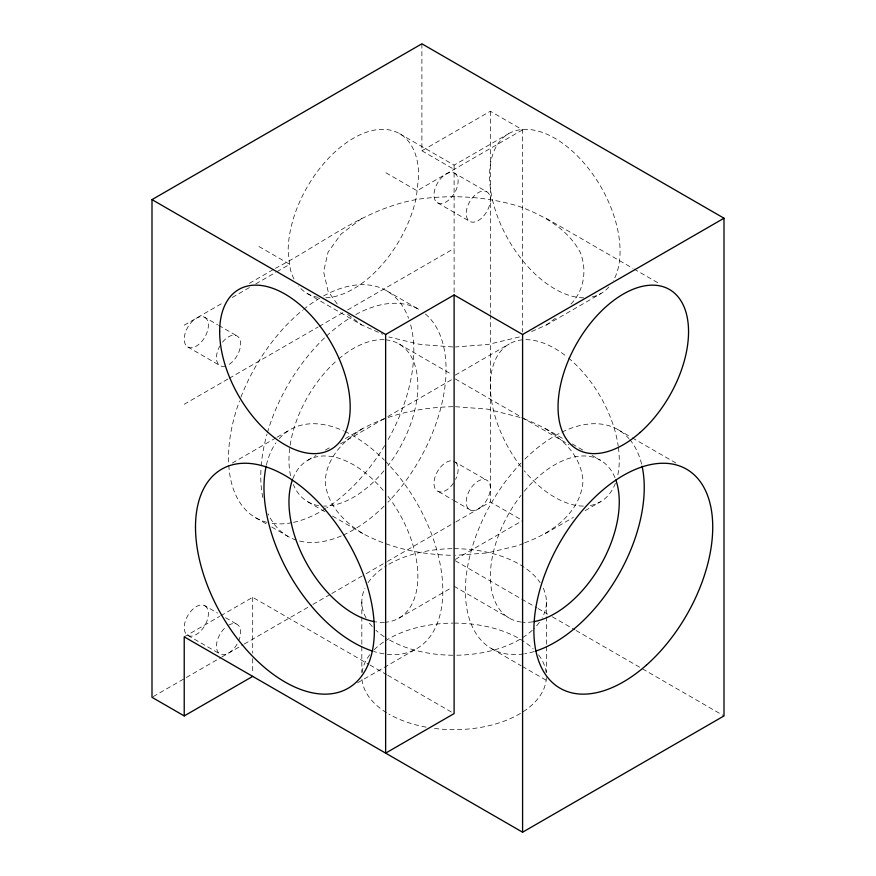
<?xml version="1.0" encoding="UTF-8"?>
<svg xmlns="http://www.w3.org/2000/svg" width="876" height="876" viewBox="0 0 876 876"><rect width="100%" height="100%" fill="white"/><g stroke="black" fill="none" stroke-linecap="round" stroke-linejoin="round"><path stroke-width="0.66" stroke-dasharray="4.38 3.29" d="M570.977 304.049C584.27 290.274 587.259 269.742 580.175 252.211C567.506 228.767 543.569 215.397 519.369 206.462C487.319 196.629 453.505 194.527 420.338 198.929C366.048 206.966 322.861 243.78 275.458 268.297M361.821 218.431L341.082 234.034L328.051 252.211L323.605 271.713L328.051 291.215L337.249 304.049M452.782 406.705C421.652 407.373 390.587 413.658 362.971 428.397C343.983 440.135 326.595 457.524 325.215 481.023C326.595 504.521 343.983 521.91 362.971 533.648C390.587 548.398 421.652 554.672 452.782 555.34M531.655 331.533L546.394 324.996L556.227 317.605M524.625 542.791C552.055 532.915 580.722 512.504 583.011 481.023C580.646 448.468 550.358 428.255 522.205 418.191M421.893 43.8L421.893 150.781L490.363 111.241L522.589 129.845L522.589 332.037M249.43 283.32L274.276 268.976M399.555 133.656L454.107 165.148L508.671 133.656M184.223 325.204L222.92 302.866M232.293 297.457L251.051 286.616M255.748 283.912L275.677 272.403M276.849 271.735L289.748 264.289L257.522 245.674M522.589 129.845L417.075 190.771L384.849 172.167M184.223 404.274L228.023 378.99M229.205 378.312L317.988 327.055M319.171 326.365L342.845 312.699M347.575 309.962L454.107 248.456M232.326 463.043L276.006 437.825M277.188 437.146L290.175 429.645M307.837 460.228L316.05 455.487M325.434 450.067L330.121 447.362M345.374 438.558L362.971 428.397M455.29 375.103L509.241 343.95M340.534 443.847L386.677 417.206M387.86 416.527L451.742 379.647M546.394 324.996L600.958 293.493M184.223 636.841L219.646 616.397M220.829 615.718L252.704 597.312L368.807 664.347M153.18 696.628L185.132 678.188M186.314 677.509L220.621 657.701M221.803 657.011L243.101 644.714M244.284 644.035L311.714 605.097M312.896 604.418L330.646 594.169M331.829 593.49L364.953 574.36M366.146 573.681L386.25 562.063M387.433 561.385L454.874 522.446M456.057 521.768L490.363 501.959L521.439 519.895M455.29 559.414L522.589 520.563M398.985 618.106L451.764 587.632M545.255 533.648L573.408 517.398M585.146 510.62L600.388 501.817M357.605 682.776L416.637 648.689M523.421 543.328L518.559 545.474L487.472 552.909L455.443 555.34M519.369 336.975L487.888 344.498L455.465 346.962M452.761 346.962L420.338 344.498L388.856 336.975M455.443 406.705L487.472 409.136L520.99 417.644M307.268 293.493L361.821 324.996L382.713 334.249M546.394 218.431L632.768 268.297M633.95 268.976L658.796 283.32M421.893 150.781L454.107 169.386M454.6 173.196A17.093 9.866 -60 0 1 449.18 199.662A17.093 9.866 -60 0 1 434.386 191.121A17.093 9.866 -60 0 1 454.6 173.196L486.826 191.8A17.093 9.866 -60 0 1 481.406 218.266A17.093 9.866 -60 0 1 466.612 209.725A17.093 9.866 -60 0 1 486.826 191.8M437.507 202.794L469.733 221.398M386.699 290.81L418.925 309.414M618.051 429.645L631.038 437.146M632.22 437.825L675.9 463.043M398.985 343.95L451.764 374.424M545.255 428.397L564.024 439.237M572.236 443.979L582.792 450.067M592.176 455.487L600.388 460.228M455.301 378.958L568.874 444.537M204.853 317.386A17.093 9.866 -60 0 1 199.432 343.852A17.093 9.866 -60 0 1 184.639 335.311A17.093 9.866 -60 0 1 204.853 317.386L217.511 324.689M218.661 325.357L237.078 335.99M453.45 461.072L485.676 479.676M438.668 491.688L452.476 499.659M453.626 500.316L470.894 510.292M187.76 346.984L219.986 365.588M455.301 560.782L536.977 607.944M538.16 608.623L547.631 614.087M552.362 616.824L574.853 629.811M576.036 630.49L724.003 715.922M307.837 501.817L325.434 511.978M332.464 516.041L362.971 533.648M454.107 586.274L509.241 618.106M491.578 648.689L521.1 665.727M522.282 666.417L547.073 680.729M255.672 517.749L267.18 524.395M271.779 527.056L287.897 536.353M369.99 665.026L386.579 674.608M387.761 675.287L454.107 713.59M204.853 605.765A17.093 9.866 -60 0 1 199.432 632.242A17.093 9.866 -60 0 1 184.639 623.69A17.093 9.866 -60 0 1 204.853 605.765L217.511 613.08M225.57 617.722L237.078 624.369M187.76 635.363L219.986 653.967M347.63 314.32L361.821 324.996M546.394 601.965L546.394 615.489M546.394 616.846L546.394 645.262M546.394 646.608L546.394 672.319M490.363 111.241L490.363 313.433M490.363 314.802L490.363 501.959M454.107 165.148L454.107 294.04M361.821 601.965L361.821 615.489M361.821 616.846L361.821 645.262M361.821 646.608L361.821 672.319M252.704 597.312L252.704 653.2M252.704 658.653L252.704 673.655M583.339 506.087A91.148 52.626 60 0 1 524.308 470.828M520.99 466.711A91.148 52.626 60 0 1 494.83 361.022A91.148 52.626 60 0 1 567.407 357.167M568.436 358.01A91.148 52.626 60 0 1 618.226 446.147M618.401 447.461A91.148 52.626 60 0 1 617.646 475.734M615.39 483.289A91.148 52.626 60 0 1 589.647 505.616M583.701 297.818A92.287 53.283 60 0 1 490.319 187.803A92.287 53.283 60 0 1 564.746 144.836A92.287 53.283 60 0 1 613.331 280.703M608.864 287A92.287 53.283 60 0 1 591.377 297.095M524.888 459.134A126.462 73.015 -60 0 1 628.968 438.635M629.833 439.642A126.462 73.015 -60 0 1 641.79 464.959M534.042 651.591A126.462 73.015 -60 0 1 524.713 653.781M523.333 653.989A126.462 73.015 -60 0 1 465.397 592.198A126.462 73.015 -60 0 1 521.067 463.021M524.308 491.217A91.148 52.626 -60 0 1 615.39 478.756M532.783 621.829A91.148 52.626 -60 0 1 522.589 622.223M521.286 622.08A91.148 52.626 -60 0 1 520.99 495.345M385.254 461.061A126.462 73.015 60 0 1 442.643 597.377A126.462 73.015 60 0 1 374.183 651.591M266.424 464.959A126.462 73.015 60 0 1 275.962 442.829M279.258 438.635A126.462 73.015 60 0 1 343.578 430.861M344.815 431.419A126.462 73.015 60 0 1 384.29 460.097M384.422 622.31A91.148 52.626 60 0 1 375.443 621.829M292.836 478.756A91.148 52.626 60 0 1 383.918 491.217M388.024 496.374A91.148 52.626 60 0 1 385.637 622.223M385.637 339.833A91.148 52.626 -60 0 1 388.024 465.682M383.918 470.828A91.148 52.626 -60 0 1 323.627 506.076M318.579 505.616A91.148 52.626 -60 0 1 293.34 484.527M290.58 475.734A91.148 52.626 -60 0 1 336.723 360.627M338.76 358.864A91.148 52.626 -60 0 1 384.422 339.735M222.493 342.188A17.093 9.866 -60 0 1 240.44 341.498A17.093 9.866 -60 0 1 226.435 365.741M225.406 366.069A17.093 9.866 -60 0 1 219.986 345.856M228.537 625.212A17.093 9.866 -60 0 1 239.006 640.104M237.078 644.101A17.093 9.866 -60 0 1 218.069 652.193A17.093 9.866 -60 0 1 225.406 627.501M455.673 462.375A17.093 9.866 -60 0 1 455.619 479.391M453.374 483.256A17.093 9.866 -60 0 1 437.354 491.086A17.093 9.866 -60 0 1 436.719 472.909A17.093 9.866 -60 0 1 452.585 460.864M323.583 295.946A131.028 75.643 -60 0 1 408.577 318.295M410.669 324.919A131.028 75.643 -60 0 1 387.367 440.924M384.619 445.621A131.028 75.643 -60 0 1 326.66 507.905M325.565 508.606A131.028 75.643 -60 0 1 293.121 522.435M291.763 522.709A131.028 75.643 -60 0 1 268.056 522.6M266.742 522.271A131.028 75.643 -60 0 1 239.487 400.989M240.944 397.113A131.028 75.643 -60 0 1 302.538 310.246M303.622 309.37A131.028 75.643 -60 0 1 320.09 297.939M355.809 314.55A131.028 75.643 -60 0 1 421.148 310.794M425.397 313.98A131.028 75.643 -60 0 1 387.926 502.244M384.126 506.087A131.028 75.643 -60 0 1 342.527 535.411M341.311 535.937A131.028 75.643 -60 0 1 297.654 540.514M296.362 540.12A131.028 75.643 -60 0 1 268.089 513.851M262.789 497.469A131.028 75.643 -60 0 1 261.081 467.313M261.179 465.988A131.028 75.643 -60 0 1 267.06 433.981M267.432 432.667A131.028 75.643 -60 0 1 325.576 336.921M326.54 336.012A131.028 75.643 -60 0 1 351.221 317.2M546.372 677.641A92.287 53.283 0 0 1 432.81 728.219M426.163 727.157A92.287 53.283 0 0 1 388.856 714.06M386.48 712.637A92.287 53.283 0 0 1 361.93 678.9M362.062 672.593A92.287 53.283 0 0 1 370.482 653.857M374.194 649.74A92.287 53.283 0 0 1 384.181 641.615M385.32 640.871A92.287 53.283 0 0 1 452.782 623.11M454.107 623.099A92.287 53.283 0 0 1 533.166 648.886M538.576 654.919A92.287 53.283 0 0 1 546.164 672.593M325.817 297.785A92.287 53.283 -60 0 0 416.439 196.684L418.662 175.901A92.287 53.283 -60 0 0 353.411 138.222A92.287 53.283 -60 0 0 288.149 251.248L290.372 269.469A92.287 53.283 -60 0 0 294.894 280.703M318.141 297.336A92.287 53.283 -60 0 1 298.497 285.992M543.251 588.168A92.287 53.283 0 0 1 542.135 617.963M539.375 622.354A92.287 53.283 0 0 1 534.031 628.596M532.269 630.293A92.287 53.283 0 0 1 454.107 655.237M452.782 655.237A92.287 53.283 0 0 1 385.32 637.476M384.181 636.721A92.287 53.283 0 0 1 375.957 630.293M372.267 626.581A92.287 53.283 0 0 1 368.851 622.354M366.091 617.963A92.287 53.283 0 0 1 364.974 588.168M368.095 582.66A92.287 53.283 0 0 1 386.48 565.71M388.856 564.286A92.287 53.283 0 0 1 452.782 548.683M454.107 548.683A92.287 53.283 0 0 1 540.131 582.66M479.818 507.938A17.093 9.866 -60 0 0 487.899 480.979A17.093 9.866 -60 0 0 467.138 496.024A17.093 9.866 -60 0 0 479.818 507.938"/><path stroke-width="1.31" d="M151.997 199.619L421.893 43.8L724.003 218.223L724.003 715.922L522.589 832.2L184.223 636.841L184.223 715.922L151.997 697.318L151.997 199.619L385.637 334.501L454.107 294.971L522.589 334.501L724.003 218.223M184.223 715.922L252.704 676.382M522.589 334.501L522.589 832.2M454.107 294.971L454.107 713.59L385.637 753.13L385.637 334.501M642.075 466.185A126.462 73.015 -60 0 1 535.236 651.229M615.85 480.026A91.148 52.626 -60 0 1 600.388 565.48A91.148 52.626 -60 0 1 534.119 621.599M372.99 651.229A126.462 73.015 60 0 1 266.151 466.185M374.107 621.599A91.148 52.626 60 0 1 307.837 565.48A91.148 52.626 60 0 1 292.376 480.026M646.444 665.081A126.462 73.015 -60 0 0 686.532 469.175A126.462 73.015 -60 0 0 536.922 601.845A126.462 73.015 -60 0 0 646.444 665.081M195.501 527.078A126.462 73.015 60 0 0 329.639 693.945A126.462 73.015 60 0 0 329.639 515.088A126.462 73.015 60 0 0 195.501 527.078M219.668 331.719A92.287 53.283 60 0 0 317.561 453.483A92.287 53.283 60 0 0 317.561 322.97A92.287 53.283 60 0 0 219.668 331.719M640.181 432.426A92.287 53.283 -60 0 0 669.439 289.474A92.287 53.283 -60 0 0 560.268 386.283A92.287 53.283 -60 0 0 640.181 432.426"/></g></svg>
